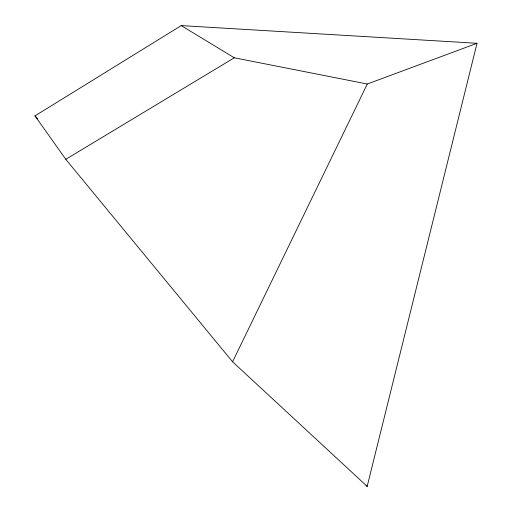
<?xml version="1.0" encoding="UTF-8"?>
<svg xmlns="http://www.w3.org/2000/svg" width="512" height="512" viewBox="0 0 512 512"><rect width="100%" height="100%" fill="white"/><g stroke="black" fill="none" stroke-linecap="round" stroke-linejoin="round"><path stroke-width="0.77" d="M367.174 486.4L477.024 43.283L181.229 25.6L34.976 115.885L65.792 159.315L232.576 361.786L367.174 486.4L366.125 485.235M232.576 361.786L367.296 84.013L477.024 43.283M65.792 159.315L234.304 57.786L367.296 84.013M181.229 25.6L234.304 57.786M34.976 115.885L37.638 118.854"/></g></svg>
